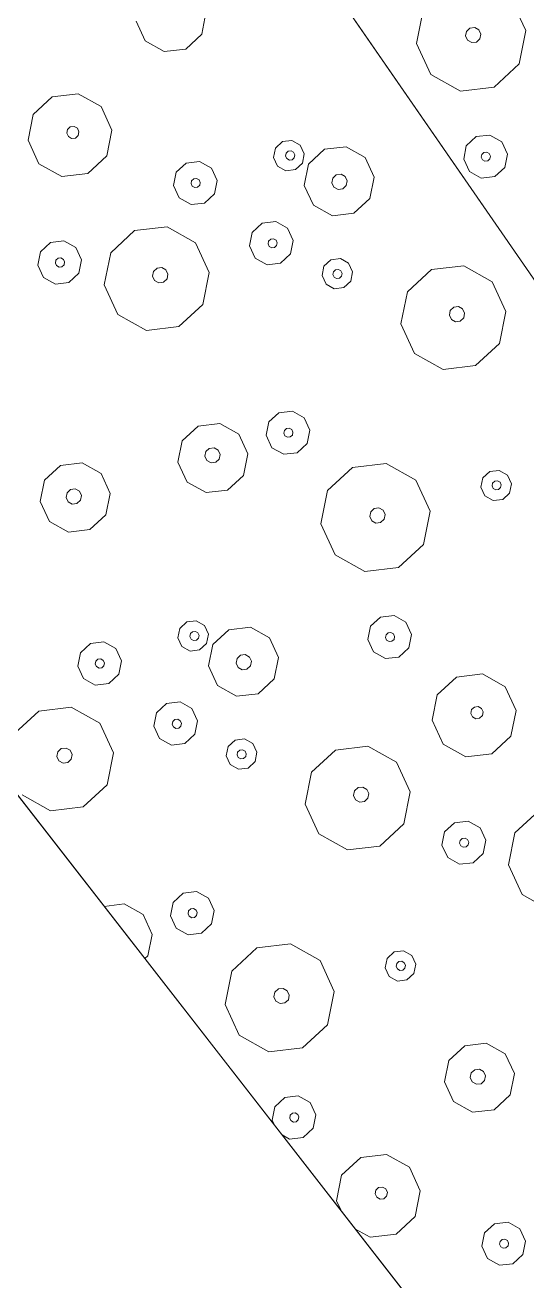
# Model space of a CAD drawing. Header units: metres. Extents: x -2858 to 512, y -1995 to 1252.
# Drawn here: x -953.496 to -951.672, y -858.495 to -853.931 of the extents above; entities that cross this region are included whole.
import ezdxf

# ---------------------------------------------------------------- set-up
doc = ezdxf.new("R2010")
doc.units = ezdxf.units.M
doc.layers.add('Calque commun', color=7, linetype='Continuous')
doc.layers.add('Calque11', color=7, linetype='Continuous')

# ---------------------------------------------------------------- blocks, each defined once
blk = doc.blocks.new('geometrebondepartleger')
at = {"layer": 'Calque11', "color": 7, "linetype": 'Continuous', "lineweight": 9}
blk.add_line((150.3457, 147.4392, 79), (130.1803, 35.9078, 79), dxfattribs=at)
blk = doc.blocks.new('pattern')
at = {"layer": 'Calque commun', "color": 54, "linetype": 'Continuous', "lineweight": 9}
for p, q in [((66.4479, 63.1819), (66.4675, 63.2272)), ((66.4675, 63.2272), (66.5101, 63.2523)), ((66.5101, 63.2523), (66.5593, 63.2477)), ((66.5593, 63.2477), (66.5964, 63.2149)), ((66.5964, 63.2149), (66.6071, 63.1667)), ((66.4586, 63.1336), (66.4479, 63.1819)), ((66.5101, 63.1767), (66.5142, 63.1862)), ((66.5123, 63.1666), (66.5101, 63.1767)), ((66.5201, 63.1597), (66.5123, 63.1666)), ((66.5142, 63.1862), (66.5231, 63.1915)), ((66.5231, 63.1915), (66.5335, 63.1905)), ((66.5394, 63.164), (66.5304, 63.1587)), ((66.5335, 63.1905), (66.5413, 63.1837)), ((66.5435, 63.1735), (66.5394, 63.164)), ((66.5413, 63.1837), (66.5435, 63.1735)), ((66.6071, 63.1667), (66.5875, 63.1213)), ((66.4957, 63.1009), (66.4586, 63.1336)), ((66.5304, 63.1587), (66.5201, 63.1597)), ((66.5875, 63.1213), (66.5449, 63.0962)), ((66.5449, 63.0962), (66.4957, 63.1009)), ((66.5869, 62.8202), (66.6687, 62.8685)), ((66.6687, 62.8685), (66.7632, 62.8595)), ((66.7632, 62.8595), (66.8343, 62.7967)), ((66.0413, 62.7906), (66.1094, 62.8308)), ((66.1094, 62.8308), (66.1882, 62.8233)), ((66.1882, 62.8233), (66.2475, 62.771)), ((66.5491, 62.7332), (66.5869, 62.8202)), ((66.0098, 62.7181), (66.0413, 62.7906)), ((66.2475, 62.771), (66.2647, 62.6938)), ((66.8343, 62.7967), (66.8475, 62.7373)), ((66.027, 62.6408), (66.0098, 62.7181)), ((66.1102, 62.7022), (66.1171, 62.7181)), ((66.1171, 62.7181), (66.132, 62.7269)), ((66.132, 62.7269), (66.1493, 62.7252)), ((66.1493, 62.7252), (66.1622, 62.7138)), ((66.1622, 62.7138), (66.166, 62.6969)), ((66.5698, 62.6405), (66.5491, 62.7332)), ((66.6654, 62.7218), (66.6709, 62.7345)), ((66.6684, 62.7083), (66.6654, 62.7218)), ((66.6788, 62.6991), (66.6684, 62.7083)), ((66.6709, 62.7345), (66.6828, 62.7415)), ((66.6828, 62.7415), (66.6966, 62.7402)), ((66.6966, 62.7402), (66.707, 62.7311)), ((66.71, 62.7175), (66.7045, 62.7048)), ((66.707, 62.7311), (66.71, 62.7175)), ((66.114, 62.6853), (66.1102, 62.7022)), ((66.127, 62.6739), (66.114, 62.6853)), ((66.1442, 62.6722), (66.127, 62.6739)), ((66.1591, 62.681), (66.1442, 62.6722)), ((66.166, 62.6969), (66.1591, 62.681)), ((66.2647, 62.6938), (66.2332, 62.6212)), ((66.6926, 62.6978), (66.6788, 62.6991)), ((66.7045, 62.7048), (66.6926, 62.6978)), ((66.0863, 62.5885), (66.027, 62.6408)), ((66.2332, 62.6212), (66.1651, 62.581)), ((66.641, 62.5777), (66.5698, 62.6405)), ((66.8172, 62.6169), (66.7355, 62.5687)), ((66.8319, 62.6508), (66.8172, 62.6169)), ((66.1651, 62.581), (66.0863, 62.5885)), ((66.7355, 62.5687), (66.641, 62.5777)), ((65.5121, 62.4936), (65.5379, 62.3778)), ((65.5379, 62.3778), (65.4907, 62.2689)), ((66.6151, 62.3076), (66.6348, 62.353)), ((66.6348, 62.353), (66.6774, 62.3781)), ((66.6774, 62.3781), (66.7266, 62.3734)), ((66.7266, 62.3734), (66.7637, 62.3407)), ((66.6259, 62.2593), (66.6151, 62.3076)), ((66.6773, 62.3025), (66.6815, 62.312)), ((66.6796, 62.2923), (66.6773, 62.3025)), ((66.6815, 62.312), (66.6904, 62.3173)), ((66.6904, 62.3173), (66.7007, 62.3163)), ((66.7007, 62.3163), (66.7085, 62.3094)), ((66.7108, 62.2993), (66.7066, 62.2897)), ((66.7085, 62.3094), (66.7108, 62.2993)), ((66.7637, 62.3407), (66.7704, 62.3105)), ((65.4907, 62.2689), (65.3885, 62.2086)), ((65.9703, 62.2264), (65.9841, 62.2581)), ((65.9841, 62.2581), (66.0139, 62.2757)), ((66.0139, 62.2757), (66.0483, 62.2724)), ((66.0483, 62.2724), (66.0743, 62.2495)), ((66.6629, 62.2266), (66.6259, 62.2593)), ((66.6874, 62.2855), (66.6796, 62.2923)), ((66.6977, 62.2845), (66.6874, 62.2855)), ((66.7066, 62.2897), (66.6977, 62.2845)), ((66.7619, 62.2635), (66.7547, 62.247)), ((65.3885, 62.2086), (65.2704, 62.2198)), ((65.9778, 62.1926), (65.9703, 62.2264)), ((66.0081, 62.2235), (66.0122, 62.233)), ((66.0103, 62.2134), (66.0081, 62.2235)), ((66.0181, 62.2065), (66.0103, 62.2134)), ((66.0122, 62.233), (66.0211, 62.2383)), ((66.0284, 62.2055), (66.0181, 62.2065)), ((66.0211, 62.2383), (66.0315, 62.2373)), ((66.0374, 62.2108), (66.0284, 62.2055)), ((66.0315, 62.2373), (66.0393, 62.2304)), ((66.0415, 62.2203), (66.0374, 62.2108)), ((66.0393, 62.2304), (66.0415, 62.2203)), ((66.0818, 62.2157), (66.068, 62.184)), ((66.0743, 62.2495), (66.0818, 62.2157)), ((66.7122, 62.2219), (66.6629, 62.2266)), ((66.7547, 62.247), (66.7122, 62.2219)), ((65.4787, 62.147), (65.5213, 62.1722)), ((65.5213, 62.1722), (65.5705, 62.1675)), ((65.5705, 62.1675), (65.6075, 62.1348)), ((66.0038, 62.1697), (65.9778, 62.1926)), ((66.0382, 62.1664), (66.0038, 62.1697)), ((66.068, 62.184), (66.0382, 62.1664)), ((66.2558, 62.1038), (66.3622, 62.1666)), ((66.3622, 62.1666), (66.4853, 62.1549)), ((65.459, 62.1017), (65.4787, 62.147)), ((65.6075, 62.1348), (65.6183, 62.0865)), ((66.4853, 62.1549), (66.5779, 62.0731)), ((65.4698, 62.0534), (65.459, 62.1017)), ((65.5212, 62.0966), (65.5253, 62.1061)), ((65.5235, 62.0864), (65.5212, 62.0966)), ((65.5312, 62.0796), (65.5235, 62.0864)), ((65.5253, 62.1061), (65.5343, 62.1114)), ((65.5416, 62.0786), (65.5312, 62.0796)), ((65.5343, 62.1114), (65.5446, 62.1104)), ((65.5505, 62.0838), (65.5416, 62.0786)), ((65.5446, 62.1104), (65.5524, 62.1035)), ((65.5546, 62.0934), (65.5505, 62.0838)), ((65.5524, 62.1035), (65.5546, 62.0934)), ((65.6183, 62.0865), (65.5986, 62.0411)), ((66.2066, 61.9904), (66.2558, 62.1038)), ((66.5779, 62.0731), (66.6048, 61.9524)), ((65.5068, 62.0207), (65.4698, 62.0534)), ((65.5986, 62.0411), (65.556, 62.016)), ((65.556, 62.016), (65.5068, 62.0207)), ((66.2335, 61.8697), (66.2066, 61.9904)), ((66.3678, 61.9746), (66.3747, 61.9905)), ((66.3747, 61.9905), (66.3896, 61.9993)), ((66.3896, 61.9993), (66.4068, 61.9977)), ((66.4068, 61.9977), (66.4198, 61.9862)), ((66.4198, 61.9862), (66.4236, 61.9693)), ((65.0537, 61.9151), (65.1355, 61.9633)), ((65.1355, 61.9633), (65.23, 61.9543)), ((65.23, 61.9543), (65.3012, 61.8915)), ((66.3716, 61.9577), (66.3678, 61.9746)), ((66.3845, 61.9463), (66.3716, 61.9577)), ((66.4018, 61.9446), (66.3845, 61.9463)), ((66.4167, 61.9534), (66.4018, 61.9446)), ((66.4236, 61.9693), (66.4167, 61.9534)), ((66.6048, 61.9524), (66.5556, 61.839)), ((65.016, 61.828), (65.0537, 61.9151)), ((65.3012, 61.8915), (65.3218, 61.7988)), ((65.5313, 61.8251), (65.6335, 61.8854)), ((65.6335, 61.8854), (65.7516, 61.8742)), ((65.7516, 61.8742), (65.8405, 61.7957)), ((66.3261, 61.7879), (66.2335, 61.8697)), ((65.0366, 61.7353), (65.016, 61.828)), ((65.1322, 61.8166), (65.1377, 61.8293)), ((65.1352, 61.8031), (65.1322, 61.8166)), ((65.1456, 61.7939), (65.1352, 61.8031)), ((65.1377, 61.8293), (65.1496, 61.8363)), ((65.1496, 61.8363), (65.1634, 61.835)), ((65.1713, 61.7996), (65.1594, 61.7926)), ((65.1634, 61.835), (65.1738, 61.8259)), ((65.1768, 61.8123), (65.1713, 61.7996)), ((65.1738, 61.8259), (65.1768, 61.8123)), ((65.3218, 61.7988), (65.284, 61.7117)), ((65.4841, 61.7163), (65.5313, 61.8251)), ((65.8405, 61.7957), (65.8663, 61.6798)), ((66.5556, 61.839), (66.4492, 61.7762)), ((65.1594, 61.7926), (65.1456, 61.7939)), ((66.4492, 61.7762), (66.3261, 61.7879)), ((65.1078, 61.6725), (65.0366, 61.7353)), ((65.284, 61.7117), (65.2023, 61.6635)), ((65.5099, 61.6004), (65.4841, 61.7163)), ((65.6294, 61.702), (65.6362, 61.7179)), ((65.6362, 61.7179), (65.6511, 61.7267)), ((65.6511, 61.7267), (65.6684, 61.7251)), ((65.6684, 61.7251), (65.6813, 61.7136)), ((65.6813, 61.7136), (65.6851, 61.6967)), ((65.2023, 61.6635), (65.1078, 61.6725)), ((65.6331, 61.6852), (65.6294, 61.702)), ((65.6461, 61.6737), (65.6331, 61.6852)), ((65.6633, 61.6721), (65.6461, 61.6737)), ((65.6782, 61.6809), (65.6633, 61.6721)), ((65.6851, 61.6967), (65.6782, 61.6809)), ((65.8663, 61.6798), (65.8191, 61.571)), ((65.5988, 61.5219), (65.5099, 61.6004)), ((65.8191, 61.571), (65.7169, 61.5106)), ((66.3085, 61.5368), (66.3282, 61.5822)), ((66.3282, 61.5822), (66.3707, 61.6073)), ((66.3707, 61.6073), (66.4199, 61.6026)), ((66.4199, 61.6026), (66.457, 61.5699)), ((66.457, 61.5699), (66.4678, 61.5217)), ((65.7169, 61.5106), (65.5988, 61.5219)), ((66.3192, 61.4886), (66.3085, 61.5368)), ((66.3707, 61.5317), (66.3748, 61.5412)), ((66.3729, 61.5216), (66.3707, 61.5317)), ((66.3807, 61.5147), (66.3729, 61.5216)), ((66.3748, 61.5412), (66.3838, 61.5465)), ((66.3838, 61.5465), (66.3941, 61.5455)), ((66.3941, 61.5455), (66.4019, 61.5387)), ((66.4041, 61.5285), (66.4, 61.519)), ((66.4019, 61.5387), (66.4041, 61.5285)), ((66.4678, 61.5217), (66.4481, 61.4763)), ((66.3563, 61.4559), (66.3192, 61.4886)), ((66.3911, 61.5137), (66.3807, 61.5147)), ((66.4, 61.519), (66.3911, 61.5137)), ((66.4481, 61.4763), (66.4055, 61.4512)), ((66.5432, 61.4718), (66.6113, 61.5121)), ((66.6113, 61.5121), (66.6258, 61.5107)), ((65.082, 61.4024), (65.1016, 61.4478)), ((65.1016, 61.4478), (65.1442, 61.4729)), ((65.1442, 61.4729), (65.1934, 61.4682)), ((65.1934, 61.4682), (65.2305, 61.4355)), ((65.2305, 61.4355), (65.2412, 61.3872)), ((66.4055, 61.4512), (66.3563, 61.4559)), ((66.5117, 61.3993), (66.5432, 61.4718)), ((65.0927, 61.3541), (65.082, 61.4024)), ((65.1441, 61.3973), (65.1483, 61.4068)), ((65.1464, 61.3871), (65.1441, 61.3973)), ((65.1542, 61.3803), (65.1464, 61.3871)), ((65.1483, 61.4068), (65.1572, 61.4121)), ((65.1572, 61.4121), (65.1676, 61.4111)), ((65.1735, 61.3846), (65.1645, 61.3793)), ((65.1676, 61.4111), (65.1753, 61.4042)), ((65.1776, 61.3941), (65.1735, 61.3846)), ((65.1753, 61.4042), (65.1776, 61.3941)), ((65.2412, 61.3872), (65.2216, 61.3419)), ((66.5289, 61.322), (66.5117, 61.3993)), ((64.4371, 61.3212), (64.4509, 61.3529)), ((64.4509, 61.3529), (64.4807, 61.3705)), ((64.4807, 61.3705), (64.5151, 61.3672)), ((64.5151, 61.3672), (64.5411, 61.3443)), ((64.5411, 61.3443), (64.5486, 61.3105)), ((65.1298, 61.3214), (65.0927, 61.3541)), ((65.1645, 61.3793), (65.1542, 61.3803)), ((65.2216, 61.3419), (65.179, 61.3167)), ((64.4446, 61.2874), (64.4371, 61.3212)), ((64.4749, 61.3183), (64.479, 61.3278)), ((64.4771, 61.3082), (64.4749, 61.3183)), ((64.4849, 61.3013), (64.4771, 61.3082)), ((64.479, 61.3278), (64.488, 61.3331)), ((64.4953, 61.3003), (64.4849, 61.3013)), ((64.488, 61.3331), (64.4983, 61.3321)), ((64.5042, 61.3056), (64.4953, 61.3003)), ((64.4983, 61.3321), (64.5061, 61.3253)), ((64.5083, 61.3151), (64.5042, 61.3056)), ((64.5061, 61.3253), (64.5083, 61.3151)), ((64.5486, 61.3105), (64.5348, 61.2788)), ((65.179, 61.3167), (65.1298, 61.3214)), ((65.7822, 61.2824), (65.7959, 61.3142)), ((65.7959, 61.3142), (65.8257, 61.3318)), ((65.8257, 61.3318), (65.8602, 61.3285)), ((65.8257, 61.2892), (65.8347, 61.2945)), ((65.8347, 61.2945), (65.845, 61.2935)), ((65.845, 61.2935), (65.8528, 61.2866)), ((65.8602, 61.3285), (65.8861, 61.3056)), ((65.8861, 61.3056), (65.8937, 61.2718)), ((66.583, 61.2743), (66.5289, 61.322)), ((64.4706, 61.2645), (64.4446, 61.2874)), ((64.505, 61.2612), (64.4706, 61.2645)), ((64.5348, 61.2788), (64.505, 61.2612)), ((64.7226, 61.1986), (64.829, 61.2614)), ((64.829, 61.2614), (64.9521, 61.2497)), ((64.9521, 61.2497), (65.0447, 61.1679)), ((65.7897, 61.2486), (65.7822, 61.2824)), ((65.8156, 61.2257), (65.7897, 61.2486)), ((65.8216, 61.2797), (65.8257, 61.2892)), ((65.8239, 61.2695), (65.8216, 61.2797)), ((65.8317, 61.2627), (65.8239, 61.2695)), ((65.842, 61.2617), (65.8317, 61.2627)), ((65.8509, 61.267), (65.842, 61.2617)), ((65.8551, 61.2765), (65.8509, 61.267)), ((65.8528, 61.2866), (65.8551, 61.2765)), ((65.8937, 61.2718), (65.8799, 61.2401)), ((65.8501, 61.2225), (65.8156, 61.2257)), ((65.8799, 61.2401), (65.8501, 61.2225)), ((64.6734, 61.0852), (64.7226, 61.1986)), ((65.0447, 61.1679), (65.0716, 61.0472)), ((65.4872, 61.1431), (65.5553, 61.1834)), ((65.5553, 61.1834), (65.6341, 61.1758)), ((65.6341, 61.1758), (65.6934, 61.1235)), ((65.4557, 61.0706), (65.4872, 61.1431)), ((65.6934, 61.1235), (65.7106, 61.0463)), ((64.7003, 60.9645), (64.6734, 61.0852)), ((64.8346, 61.0694), (64.8415, 61.0853)), ((64.8384, 61.0525), (64.8346, 61.0694)), ((64.8415, 61.0853), (64.8564, 61.0941)), ((64.8564, 61.0941), (64.8736, 61.0925)), ((64.8736, 61.0925), (64.8866, 61.081)), ((64.8866, 61.081), (64.8904, 61.0641)), ((65.4729, 60.9933), (65.4557, 61.0706)), ((65.556, 61.0629), (65.5629, 61.0787)), ((65.5629, 61.0787), (65.5778, 61.0875)), ((65.5778, 61.0875), (65.595, 61.0859)), ((65.595, 61.0859), (65.608, 61.0744)), ((65.608, 61.0744), (65.6117, 61.0576)), ((65.8353, 61.0321), (65.8549, 61.0775)), ((65.8549, 61.0775), (65.8975, 61.1026)), ((65.8975, 61.1026), (65.9467, 61.0979)), ((65.9467, 61.0979), (65.9838, 61.0652)), ((65.9838, 61.0652), (65.9945, 61.017)), ((64.8514, 61.0411), (64.8384, 61.0525)), ((64.8686, 61.0394), (64.8514, 61.0411)), ((64.8835, 61.0482), (64.8686, 61.0394)), ((64.8904, 61.0641), (64.8835, 61.0482)), ((65.0716, 61.0472), (65.0224, 60.9338)), ((65.5597, 61.046), (65.556, 61.0629)), ((65.5727, 61.0345), (65.5597, 61.046)), ((65.5899, 61.0329), (65.5727, 61.0345)), ((65.6048, 61.0417), (65.5899, 61.0329)), ((65.6117, 61.0576), (65.6048, 61.0417)), ((65.7106, 61.0463), (65.6791, 60.9737)), ((65.846, 60.9839), (65.8353, 61.0321)), ((65.8962, 61.0299), (65.9003, 61.0395)), ((65.8984, 61.0198), (65.8962, 61.0299)), ((65.9062, 61.0129), (65.8984, 61.0198)), ((65.9003, 61.0395), (65.9092, 61.0447)), ((65.9092, 61.0447), (65.9196, 61.0438)), ((65.9196, 61.0438), (65.9274, 61.0369)), ((65.9296, 61.0268), (65.9255, 61.0172)), ((65.9274, 61.0369), (65.9296, 61.0268)), ((63.9981, 60.9199), (64.1003, 60.9803)), ((64.1003, 60.9803), (64.2184, 60.969)), ((65.5322, 60.941), (65.4729, 60.9933)), ((65.6791, 60.9737), (65.611, 60.9335)), ((65.8831, 60.9511), (65.846, 60.9839)), ((65.9165, 61.0119), (65.9062, 61.0129)), ((65.9255, 61.0172), (65.9165, 61.0119)), ((65.9945, 61.017), (65.9749, 60.9716)), ((66.1453, 60.9267), (66.2475, 60.987)), ((66.2475, 60.987), (66.3656, 60.9758)), ((66.3656, 60.9758), (66.4546, 60.8972)), ((64.2184, 60.969), (64.3074, 60.8905)), ((64.793, 60.8827), (64.7003, 60.9645)), ((65.0224, 60.9338), (64.916, 60.871)), ((65.611, 60.9335), (65.5322, 60.941)), ((65.9323, 60.9465), (65.8831, 60.9511)), ((65.9749, 60.9716), (65.9323, 60.9465)), ((63.9509, 60.8111), (63.9981, 60.9199)), ((64.3074, 60.8905), (64.3332, 60.7746)), ((64.916, 60.871), (64.793, 60.8827)), ((65.5798, 60.8649), (65.5935, 60.8967)), ((65.5935, 60.8967), (65.6233, 60.9143)), ((65.6233, 60.9143), (65.6578, 60.911)), ((65.6578, 60.911), (65.6837, 60.8881)), ((65.6837, 60.8881), (65.6913, 60.8543)), ((66.0981, 60.8178), (66.1453, 60.9267)), ((66.4546, 60.8972), (66.4804, 60.7814)), ((65.5873, 60.8311), (65.5798, 60.8649)), ((65.6154, 60.8645), (65.6196, 60.8741)), ((65.6177, 60.8544), (65.6154, 60.8645)), ((65.6255, 60.8475), (65.6177, 60.8544)), ((65.6196, 60.8741), (65.6285, 60.8793)), ((65.6358, 60.8465), (65.6255, 60.8475)), ((65.6285, 60.8793), (65.6388, 60.8784)), ((65.6447, 60.8518), (65.6358, 60.8465)), ((65.6388, 60.8784), (65.6466, 60.8715)), ((65.6489, 60.8613), (65.6447, 60.8518)), ((65.6466, 60.8715), (65.6489, 60.8613)), ((65.6913, 60.8543), (65.6775, 60.8225)), ((63.9767, 60.6952), (63.9509, 60.8111)), ((64.0962, 60.7968), (64.1031, 60.8127)), ((64.0999, 60.78), (64.0962, 60.7968)), ((64.1031, 60.8127), (64.118, 60.8215)), ((64.118, 60.8215), (64.1352, 60.8199)), ((64.1352, 60.8199), (64.1482, 60.8084)), ((64.1519, 60.7915), (64.1451, 60.7757)), ((64.1482, 60.8084), (64.1519, 60.7915)), ((65.6132, 60.8082), (65.5873, 60.8311)), ((65.6477, 60.8049), (65.6132, 60.8082)), ((65.6775, 60.8225), (65.6477, 60.8049)), ((66.1239, 60.702), (66.0981, 60.8178)), ((66.2434, 60.8036), (66.2503, 60.8195)), ((66.2472, 60.7867), (66.2434, 60.8036)), ((66.2503, 60.8195), (66.2652, 60.8283)), ((66.2652, 60.8283), (66.2824, 60.8267)), ((66.2824, 60.8267), (66.2954, 60.8152)), ((66.2991, 60.7983), (66.2923, 60.7824)), ((66.2954, 60.8152), (66.2991, 60.7983)), ((64.1129, 60.7685), (64.0999, 60.78)), ((64.1301, 60.7669), (64.1129, 60.7685)), ((64.1451, 60.7757), (64.1301, 60.7669)), ((64.3332, 60.7746), (64.286, 60.6658)), ((65.8769, 60.7257), (65.9194, 60.7508)), ((65.9194, 60.7508), (65.9687, 60.7461)), ((65.9687, 60.7461), (66.0057, 60.7134)), ((66.2601, 60.7753), (66.2472, 60.7867)), ((66.2774, 60.7736), (66.2601, 60.7753)), ((66.2923, 60.7824), (66.2774, 60.7736)), ((64.795, 60.677), (64.8376, 60.7021)), ((64.8376, 60.7021), (64.8868, 60.6975)), ((65.8572, 60.6803), (65.8769, 60.7257)), ((66.0057, 60.7134), (66.0165, 60.6651)), ((66.2129, 60.6235), (66.1239, 60.702)), ((64.0656, 60.6167), (63.9767, 60.6952)), ((64.286, 60.6658), (64.1838, 60.6054)), ((64.7753, 60.6316), (64.795, 60.677)), ((64.8868, 60.6975), (64.9238, 60.6647)), ((64.9238, 60.6647), (64.9346, 60.6165)), ((65.8679, 60.632), (65.8572, 60.6803)), ((65.9194, 60.6752), (65.9235, 60.6847)), ((65.9216, 60.665), (65.9194, 60.6752)), ((65.9294, 60.6582), (65.9216, 60.665)), ((65.9235, 60.6847), (65.9325, 60.69)), ((65.9398, 60.6572), (65.9294, 60.6582)), ((65.9325, 60.69), (65.9428, 60.689)), ((65.9487, 60.6625), (65.9398, 60.6572)), ((65.9428, 60.689), (65.9506, 60.6821)), ((65.9528, 60.672), (65.9487, 60.6625)), ((65.9506, 60.6821), (65.9528, 60.672)), ((66.0165, 60.6651), (65.9968, 60.6198)), ((64.1838, 60.6054), (64.0656, 60.6167)), ((64.7861, 60.5834), (64.7753, 60.6316)), ((64.8375, 60.6265), (64.8416, 60.636)), ((64.8398, 60.6164), (64.8375, 60.6265)), ((64.8475, 60.6095), (64.8398, 60.6164)), ((64.8416, 60.636), (64.8506, 60.6413)), ((64.8579, 60.6085), (64.8475, 60.6095)), ((64.8506, 60.6413), (64.8609, 60.6403)), ((64.8668, 60.6138), (64.8579, 60.6085)), ((64.8609, 60.6403), (64.8687, 60.6335)), ((64.871, 60.6233), (64.8668, 60.6138)), ((64.8687, 60.6335), (64.871, 60.6233)), ((64.9346, 60.6165), (64.9149, 60.5711)), ((65.905, 60.5993), (65.8679, 60.632)), ((65.9968, 60.6198), (65.9542, 60.5946)), ((66.331, 60.6122), (66.2129, 60.6235)), ((63.5684, 60.5426), (63.611, 60.5677)), ((63.611, 60.5677), (63.6602, 60.563)), ((63.6602, 60.563), (63.6973, 60.5303)), ((64.8231, 60.5507), (64.7861, 60.5834)), ((64.9149, 60.5711), (64.8723, 60.546)), ((64.9786, 60.4941), (65.01, 60.5666)), ((65.01, 60.5666), (65.0782, 60.6069)), ((65.0782, 60.6069), (65.1569, 60.5994)), ((65.1569, 60.5994), (65.2162, 60.547)), ((65.9542, 60.5946), (65.905, 60.5993)), ((63.5488, 60.4972), (63.5684, 60.5426)), ((63.6973, 60.5303), (63.7081, 60.482)), ((64.8723, 60.546), (64.8231, 60.5507)), ((65.2162, 60.547), (65.2334, 60.4698)), ((63.5595, 60.4489), (63.5488, 60.4972)), ((63.611, 60.4921), (63.6151, 60.5016)), ((63.6132, 60.4819), (63.611, 60.4921)), ((63.621, 60.4751), (63.6132, 60.4819)), ((63.6151, 60.5016), (63.624, 60.5069)), ((63.6314, 60.4741), (63.621, 60.4751)), ((63.624, 60.5069), (63.6344, 60.5059)), ((63.6403, 60.4794), (63.6314, 60.4741)), ((63.6344, 60.5059), (63.6422, 60.499)), ((63.6444, 60.4889), (63.6403, 60.4794)), ((63.6422, 60.499), (63.6444, 60.4889)), ((63.7081, 60.482), (63.6884, 60.4367)), ((64.9958, 60.4168), (64.9786, 60.4941)), ((65.0716, 60.4767), (65.0784, 60.4926)), ((65.0753, 60.4598), (65.0716, 60.4767)), ((65.0784, 60.4926), (65.0933, 60.5014)), ((65.0933, 60.5014), (65.1106, 60.4997)), ((65.1106, 60.4997), (65.1235, 60.4883)), ((65.1273, 60.4714), (65.1204, 60.4555)), ((65.1235, 60.4883), (65.1273, 60.4714)), ((63.5966, 60.4162), (63.5595, 60.4489)), ((63.6884, 60.4367), (63.6458, 60.4115)), ((64.2628, 60.409), (64.2926, 60.4266)), ((64.2926, 60.4266), (64.327, 60.4233)), ((65.0883, 60.4484), (65.0753, 60.4598)), ((65.1055, 60.4467), (65.0883, 60.4484)), ((65.1204, 60.4555), (65.1055, 60.4467)), ((65.2334, 60.4698), (65.2019, 60.3972)), ((63.6458, 60.4115), (63.5966, 60.4162)), ((64.249, 60.3772), (64.2628, 60.409)), ((64.2884, 60.3745), (64.2926, 60.384)), ((64.2926, 60.384), (64.3015, 60.3893)), ((64.3015, 60.3893), (64.3119, 60.3883)), ((64.3119, 60.3883), (64.3196, 60.3814)), ((64.3196, 60.3814), (64.3219, 60.3713)), ((64.327, 60.4233), (64.353, 60.4004)), ((64.353, 60.4004), (64.3605, 60.3666)), ((65.0551, 60.3645), (64.9958, 60.4168)), ((65.2019, 60.3972), (65.1338, 60.357)), ((63.1894, 60.2934), (63.2959, 60.3562)), ((63.2959, 60.3562), (63.4189, 60.3445)), ((63.4189, 60.3445), (63.5116, 60.2627)), ((64.2565, 60.3434), (64.249, 60.3772)), ((64.2825, 60.3205), (64.2565, 60.3434)), ((64.2907, 60.3643), (64.2884, 60.3745)), ((64.2985, 60.3575), (64.2907, 60.3643)), ((64.3088, 60.3565), (64.2985, 60.3575)), ((64.3178, 60.3618), (64.3088, 60.3565)), ((64.3467, 60.3349), (64.3169, 60.3173)), ((64.3219, 60.3713), (64.3178, 60.3618)), ((64.3605, 60.3666), (64.3467, 60.3349)), ((65.1338, 60.357), (65.0551, 60.3645)), ((63.1402, 60.18), (63.1894, 60.2934)), ((64.3169, 60.3173), (64.2825, 60.3205)), ((65.4191, 60.2165), (65.4506, 60.2891)), ((65.4506, 60.2891), (65.5187, 60.3293)), ((65.5187, 60.3293), (65.5975, 60.3218)), ((65.5975, 60.3218), (65.6568, 60.2694)), ((63.5116, 60.2627), (63.5384, 60.142)), ((63.954, 60.2379), (64.0222, 60.2782)), ((64.0222, 60.2782), (64.1009, 60.2707)), ((64.1009, 60.2707), (64.1602, 60.2183)), ((65.6568, 60.2694), (65.674, 60.1922)), ((63.9226, 60.1654), (63.954, 60.2379)), ((64.1602, 60.2183), (64.1774, 60.1411)), ((64.3218, 60.1723), (64.3643, 60.1974)), ((64.3643, 60.1974), (64.4136, 60.1927)), ((65.4363, 60.1393), (65.4191, 60.2165)), ((65.5196, 60.2006), (65.5265, 60.2165)), ((65.5233, 60.1838), (65.5196, 60.2006)), ((65.5265, 60.2165), (65.5414, 60.2253)), ((65.5414, 60.2253), (65.5586, 60.2237)), ((65.5586, 60.2237), (65.5715, 60.2122)), ((65.5715, 60.2122), (65.5753, 60.1953)), ((63.3015, 60.1642), (63.3083, 60.1801)), ((63.3052, 60.1473), (63.3015, 60.1642)), ((63.3083, 60.1801), (63.3232, 60.1889)), ((63.3232, 60.1889), (63.3405, 60.1873)), ((63.3405, 60.1873), (63.3534, 60.1758)), ((63.3572, 60.1589), (63.3503, 60.143)), ((63.3534, 60.1758), (63.3572, 60.1589)), ((63.9398, 60.0881), (63.9226, 60.1654)), ((64.0228, 60.1577), (64.0297, 60.1736)), ((64.0266, 60.1408), (64.0228, 60.1577)), ((64.0297, 60.1736), (64.0446, 60.1824)), ((64.0446, 60.1824), (64.0618, 60.1807)), ((64.0618, 60.1807), (64.0748, 60.1693)), ((64.0785, 60.1524), (64.0717, 60.1365)), ((64.0748, 60.1693), (64.0785, 60.1524)), ((64.3021, 60.1269), (64.3218, 60.1723)), ((64.4136, 60.1927), (64.4506, 60.16)), ((64.4506, 60.16), (64.4614, 60.1118)), ((65.5363, 60.1723), (65.5233, 60.1838)), ((65.5535, 60.1707), (65.5363, 60.1723)), ((65.5684, 60.1795), (65.5535, 60.1707)), ((65.5753, 60.1953), (65.5684, 60.1795)), ((65.674, 60.1922), (65.6425, 60.1196)), ((63.3182, 60.1359), (63.3052, 60.1473)), ((63.3354, 60.1343), (63.3182, 60.1359)), ((63.3503, 60.143), (63.3354, 60.1343)), ((63.5384, 60.142), (63.4893, 60.0286)), ((64.0395, 60.1293), (64.0266, 60.1408)), ((64.0568, 60.1277), (64.0395, 60.1293)), ((64.0717, 60.1365), (64.0568, 60.1277)), ((64.1774, 60.1411), (64.1459, 60.0685)), ((64.3128, 60.0787), (64.3021, 60.1269)), ((64.363, 60.1247), (64.3671, 60.1343)), ((64.3652, 60.1146), (64.363, 60.1247)), ((64.373, 60.1077), (64.3652, 60.1146)), ((64.3671, 60.1343), (64.3761, 60.1395)), ((64.3834, 60.1068), (64.373, 60.1077)), ((64.3761, 60.1395), (64.3864, 60.1386)), ((64.3923, 60.112), (64.3834, 60.1068)), ((64.3864, 60.1386), (64.3942, 60.1317)), ((64.3964, 60.1216), (64.3923, 60.112)), ((64.3942, 60.1317), (64.3964, 60.1216)), ((64.4614, 60.1118), (64.4417, 60.0664)), ((65.4956, 60.0869), (65.4363, 60.1393)), ((65.6425, 60.1196), (65.5744, 60.0794)), ((63.9991, 60.0358), (63.9398, 60.0881)), ((64.1459, 60.0685), (64.0778, 60.0283)), ((64.3499, 60.046), (64.3128, 60.0787)), ((64.4417, 60.0664), (64.3991, 60.0413)), ((64.6122, 60.0215), (64.7143, 60.0818)), ((64.7143, 60.0818), (64.8325, 60.0706)), ((64.8325, 60.0706), (64.9214, 59.992)), ((65.5744, 60.0794), (65.4956, 60.0869)), ((63.4893, 60.0286), (63.3828, 59.9658)), ((64.0778, 60.0283), (63.9991, 60.0358)), ((64.3991, 60.0413), (64.3499, 60.046)), ((64.5649, 59.9126), (64.6122, 60.0215)), ((64.0466, 59.9597), (64.0604, 59.9915)), ((64.0604, 59.9915), (64.0902, 60.0091)), ((64.0864, 59.9689), (64.0953, 59.9741)), ((64.0902, 60.0091), (64.1246, 60.0058)), ((64.0953, 59.9741), (64.1057, 59.9732)), ((64.1057, 59.9732), (64.1134, 59.9663)), ((64.1246, 60.0058), (64.1506, 59.9829)), ((64.1506, 59.9829), (64.1581, 59.9491)), ((64.9214, 59.992), (64.9472, 59.8762)), ((64.0541, 59.9259), (64.0466, 59.9597)), ((64.0801, 59.903), (64.0541, 59.9259)), ((64.0822, 59.9593), (64.0864, 59.9689)), ((64.0845, 59.9492), (64.0822, 59.9593)), ((64.0923, 59.9423), (64.0845, 59.9492)), ((64.1026, 59.9413), (64.0923, 59.9423)), ((64.1116, 59.9466), (64.1026, 59.9413)), ((64.1157, 59.9562), (64.1116, 59.9466)), ((64.1134, 59.9663), (64.1157, 59.9562)), ((64.1581, 59.9491), (64.1443, 59.9173)), ((64.1145, 59.8997), (64.0801, 59.903)), ((64.1443, 59.9173), (64.1145, 59.8997)), ((64.5907, 59.7968), (64.5649, 59.9126)), ((64.7102, 59.8984), (64.7171, 59.9143)), ((64.714, 59.8815), (64.7102, 59.8984)), ((64.727, 59.8701), (64.714, 59.8815)), ((64.7171, 59.9143), (64.732, 59.9231)), ((64.732, 59.9231), (64.7492, 59.9215)), ((64.7492, 59.9215), (64.7622, 59.91)), ((64.766, 59.8931), (64.7591, 59.8772)), ((64.7622, 59.91), (64.766, 59.8931)), ((64.3437, 59.8205), (64.3863, 59.8456)), ((64.3863, 59.8456), (64.4355, 59.8409)), ((64.4355, 59.8409), (64.4725, 59.8082)), ((64.7442, 59.8684), (64.727, 59.8701)), ((64.7591, 59.8772), (64.7442, 59.8684)), ((64.9472, 59.8762), (64.9, 59.7674)), ((64.324, 59.7751), (64.3437, 59.8205)), ((64.4725, 59.8082), (64.4833, 59.7599)), ((64.6797, 59.7183), (64.5907, 59.7968)), ((64.3348, 59.7268), (64.324, 59.7751)), ((64.3862, 59.77), (64.3903, 59.7795)), ((64.3885, 59.7598), (64.3862, 59.77)), ((64.3963, 59.753), (64.3885, 59.7598)), ((64.3903, 59.7795), (64.3993, 59.7848)), ((64.4066, 59.752), (64.3963, 59.753)), ((64.3993, 59.7848), (64.4096, 59.7838)), ((64.4155, 59.7573), (64.4066, 59.752)), ((64.4096, 59.7838), (64.4174, 59.7769)), ((64.4197, 59.7668), (64.4155, 59.7573)), ((64.4174, 59.7769), (64.4197, 59.7668)), ((64.4833, 59.7599), (64.4636, 59.7146)), ((64.9, 59.7674), (64.7978, 59.707)), ((64.3718, 59.6941), (64.3348, 59.7268)), ((64.4636, 59.7146), (64.4211, 59.6894)), ((64.7978, 59.707), (64.6797, 59.7183)), ((64.4211, 59.6894), (64.3718, 59.6941)), ((64.888, 59.6455), (64.9306, 59.6706)), ((64.9306, 59.6706), (64.9798, 59.6659)), ((64.9798, 59.6659), (65.0169, 59.6332)), ((64.8683, 59.6001), (64.888, 59.6455)), ((64.9305, 59.595), (64.9347, 59.6045)), ((64.9347, 59.6045), (64.9436, 59.6098)), ((64.9436, 59.6098), (64.9539, 59.6088)), ((64.9539, 59.6088), (64.9617, 59.602)), ((65.0169, 59.6332), (65.0276, 59.585)), ((64.8791, 59.5519), (64.8683, 59.6001)), ((64.9328, 59.5849), (64.9305, 59.595)), ((64.9406, 59.578), (64.9328, 59.5849)), ((64.9509, 59.577), (64.9406, 59.578)), ((64.9598, 59.5823), (64.9509, 59.577)), ((64.964, 59.5918), (64.9598, 59.5823)), ((64.9617, 59.602), (64.964, 59.5918)), ((65.0276, 59.585), (65.0079, 59.5396)), ((64.9161, 59.5191), (64.8791, 59.5519)), ((64.9654, 59.5145), (64.9161, 59.5191)), ((65.0079, 59.5396), (64.9654, 59.5145)), ((63.9174, 59.3839), (63.9856, 59.4241)), ((63.9856, 59.4241), (64.0643, 59.4166)), ((64.4631, 59.4135), (64.5448, 59.4618)), ((64.5448, 59.4618), (64.6393, 59.4528)), ((64.6393, 59.4528), (64.7105, 59.3899)), ((64.0643, 59.4166), (64.1236, 59.3642)), ((64.4253, 59.3264), (64.4631, 59.4135)), ((64.7105, 59.3899), (64.7311, 59.2973)), ((64.1236, 59.3642), (64.1408, 59.287)), ((64.547, 59.3277), (64.559, 59.3348)), ((64.559, 59.3348), (64.5727, 59.3335)), ((64.5727, 59.3335), (64.5831, 59.3243)), ((64.1408, 59.287), (64.1093, 59.2144)), ((64.4459, 59.2337), (64.4253, 59.3264)), ((64.5415, 59.315), (64.547, 59.3277)), ((64.5445, 59.3015), (64.5415, 59.315)), ((64.5549, 59.2924), (64.5445, 59.3015)), ((64.5687, 59.291), (64.5549, 59.2924)), ((64.5806, 59.2981), (64.5687, 59.291)), ((64.5861, 59.3108), (64.5806, 59.2981)), ((64.5831, 59.3243), (64.5861, 59.3108)), ((64.7311, 59.2973), (64.6934, 59.2102)), ((64.5171, 59.1709), (64.4459, 59.2337)), ((64.6934, 59.2102), (64.6116, 59.1619)), ((64.6116, 59.1619), (64.5171, 59.1709))]:
    blk.add_line(p, q, dxfattribs=at)
at = {"layer": 'Calque commun', "color": 7, "linetype": 'Continuous', "lineweight": 9}
mesh = blk.add_polyface(dxfattribs=at)
corners = [(70.8497, 113.5412), (53.8349, 19.1692), (74.7282, 106.3237), (76.0435, 113.5984), (74.769, 106.1763), (58.8077, 18.2701), (114.1703, 105.207), (114.1703, 98.5387)]
mesh.append_faces([[corners[k] for k in face] for face in [(3, 4, 6)]], dxfattribs={"vtx0": -1, "vtx1": -1, "color": 7})
mesh.append_faces([[corners[k] for k in face] for face in [(3, 2, 4)]], dxfattribs={"vtx0": -1, "vtx2": -1, "color": 7})
mesh.append_faces([[corners[k] for k in face] for face in [(5, 2, 1)]], dxfattribs={"vtx1": -1, "color": 7})
mesh.append_faces([[corners[k] for k in face] for face in [(0, 1, 2), (3, 0, 2)]], dxfattribs={"vtx1": -1, "vtx2": -1, "color": 7})
mesh.append_faces([[corners[k] for k in face] for face in [(4, 7, 6)]], dxfattribs={"vtx2": -1, "color": 7})

msp = doc.modelspace()

# ---------------------------------------------------------------- block references
at = {"layer": 'Calque commun', "color": 0, "linetype": 'ByBlock', "lineweight": -2, "rotation": 228.1617603435354}
for name, p in [('geometrebondepartleger', (-916.0371, -706.7784)), ('pattern', (-954.4467, -766.6559))]:
    msp.add_blockref(name, p, dxfattribs=at)

doc.saveas('drawing.dxf')
